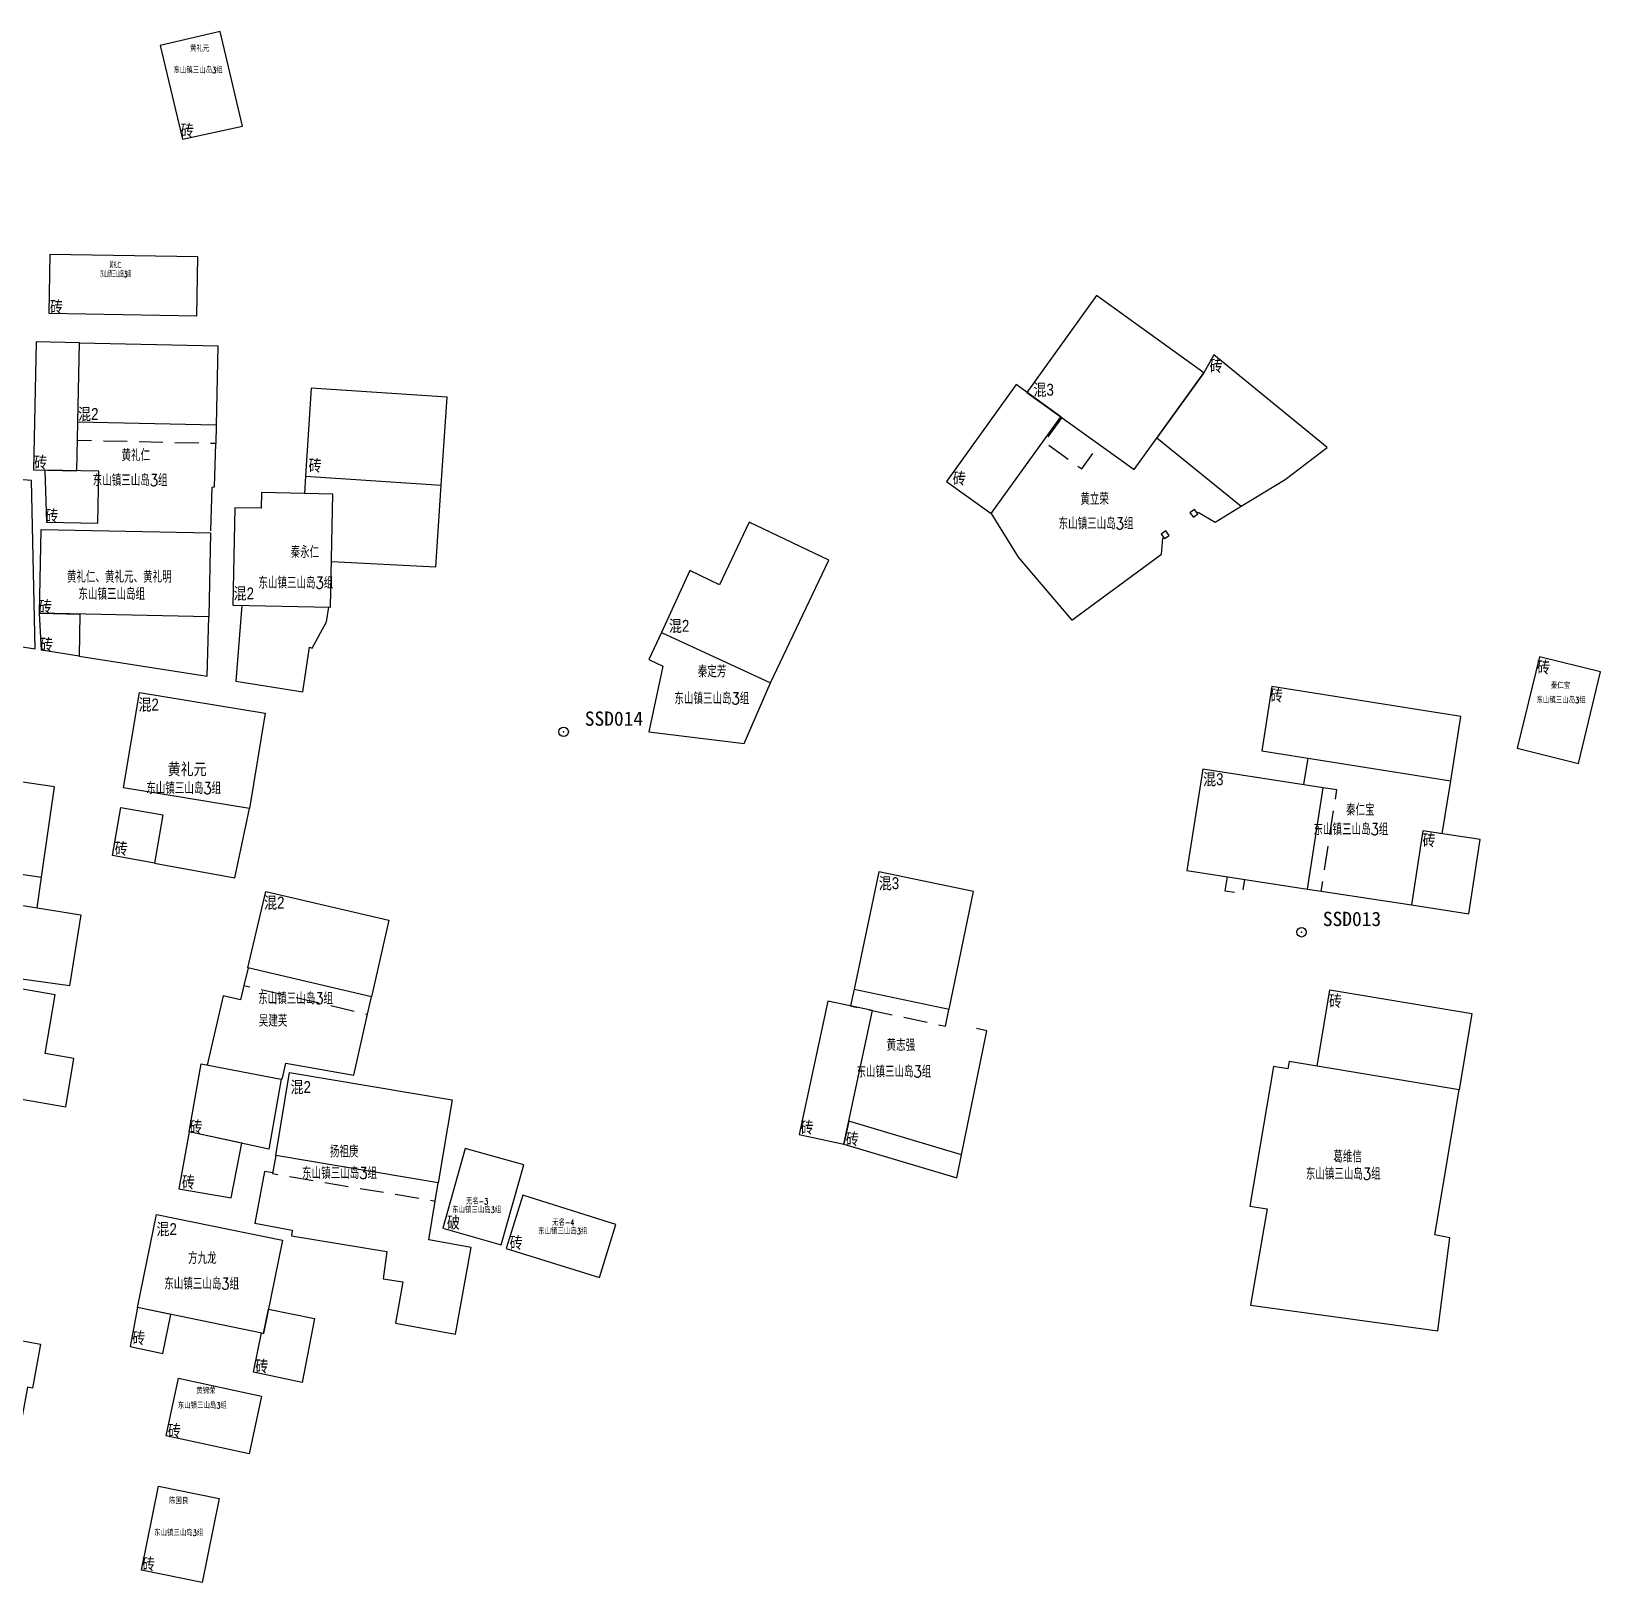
# Model space of a CAD drawing. Header units: millimetres. Extents: x 21943 to 23516, y 12107 to 14027.
# Drawn here: x 22288.9 to 22420.8, y 13202.4 to 13332.7 of the extents above; entities that cross this region are included whole.
import ezdxf
from ezdxf.enums import TextEntityAlignment as Align

# ---------------------------------------------------------------- set-up
doc = ezdxf.new("R2010")
doc.units = ezdxf.units.MM
doc.linetypes.add('X5', pattern=[3, 2, -1])
doc.linetypes.add('X6', pattern=[4, 2, -2])
for name, color, linetype in [('$TD_AUDIT_GENERATED_(2B2)', 221, 'Continuous'), ('$TD_AUDIT_GENERATED_(2B3)', 4, 'X6'), ('$TD_AUDIT_GENERATED_(2B4)', 7, 'wq'), ('$TD_AUDIT_GENERATED_(2B5)', 2, 'Continuous'), ('$TD_AUDIT_GENERATED_(2B7)', 7, 'Continuous'), ('$TD_AUDIT_GENERATED_(2C2)', 7, 'Continuous'), ('KZD', 1, 'Continuous')]:
    doc.layers.add(name, color=color, linetype=linetype)
doc.styles.add('$TD_AUDIT_GENERATED_(2CC)', font='simhei.ttf')
doc.styles.add('HZ', font='rs.shx', dxfattribs={"width": 0.8, "bigfont": 'hztxt.shx'})
doc.styles.get("Standard").update_dxf_attribs({"font": 'arial.ttf'})
doc.linetypes.add('443', pattern='A,9.4,[169,AAA.SHX,S=1,R=0,X=0,Y=0.15],0.6', length=10)
doc.linetypes.add('wq', pattern='A,5.4,[169,AAA.SHX,S=1,R=0,X=0,Y=-1.15],0.6', length=6)

# ---------------------------------------------------------------- blocks, each defined once
blk = doc.blocks.new('gc117')
blk.add_circle((0, 0), 0.8)
blk.add_point((0, 0))

msp = doc.modelspace()

# ---------------------------------------------------------------- linework, layer by layer
at = {"layer": '$TD_AUDIT_GENERATED_(2B2)', "linetype": 'Continuous', "flags": 128}
for points in [[(22383.48, 13298.51), (22390.57, 13292.78), (22394.27, 13295.01), (22397.79, 13297.71), (22388.27, 13305.5), (22387.42, 13303.99)], [(22306.03, 13292.65), (22305.87, 13284.47), (22314.08, 13284.3), (22314.27, 13293.8), (22308.28, 13293.92), (22308.25, 13292.61)], [(22341.86, 13282.18), (22351.03, 13277.94), (22355.92, 13288.26), (22349.24, 13291.43), (22346.75, 13286.19), (22344.25, 13287.37)], [(22278.01, 13257.7), (22282.34, 13257.23), (22283.13, 13262.61), (22289.79, 13261.64), (22290.9, 13269.21), (22283.22, 13270.33), (22282.8, 13267.5), (22282.3, 13267.57), (22281.47, 13261.89), (22279.76, 13262.14), (22279.71, 13261.78), (22278.48, 13261.97)], [(22282.16, 13248.21), (22288.15, 13247.22), (22287.47, 13243.1), (22291.85, 13242.34), (22292.52, 13246.4), (22290.1, 13246.81), (22290.94, 13251.74), (22282.99, 13253.11)], [(22308.86, 13225.36), (22312.73, 13224.56), (22311.68, 13219.18), (22307.6, 13220.06), (22308.27, 13223.35), (22308.44, 13223.31)], [(22285.28, 13223.23), (22289.72, 13222.42), (22289.04, 13218.71), (22288.62, 13218.79), (22287.99, 13215.26), (22287.95, 13215.27), (22286.71, 13211.04), (22284.64, 13211.33), (22284.23, 13215.95), (22283.96, 13216)]]:
    msp.add_lwpolyline(points, close=True, dxfattribs=at)
at = {"layer": '$TD_AUDIT_GENERATED_(2B2)', "linetype": 'Continuous'}
for points in [[(22299.78, 13331.47), (22301.64, 13323.59), (22306.68, 13324.69), (22304.8, 13332.65)], [(22290.5, 13313.91), (22290.42, 13308.98), (22302.85, 13308.78), (22302.92, 13313.72)], [(22372.56, 13302.34), (22381.57, 13295.86), (22387.42, 13303.99), (22378.42, 13310.48)], [(22289.35, 13306.57), (22289.12, 13295.83), (22292.76, 13295.75), (22292.99, 13306.49)], [(22292.99, 13306.49), (22304.62, 13306.24), (22304.48, 13299.59), (22292.85, 13299.84)], [(22365.82, 13294.86), (22369.57, 13292.17), (22375.41, 13300.29), (22371.66, 13302.99)], [(22312.46, 13302.68), (22311.97, 13295.3), (22323.38, 13294.55), (22323.87, 13301.93)], [(22290.09, 13295.81), (22290.21, 13291.45), (22294.53, 13291.36), (22294.62, 13295.71)], [(22289.78, 13290.83), (22303.99, 13290.55), (22303.85, 13283.5), (22289.63, 13283.79)], [(22293.03, 13283.72), (22292.96, 13280.19), (22289.79, 13280.69), (22289.63, 13283.79)], [(22415.62, 13280.13), (22413.74, 13272.47), (22418.88, 13271.18), (22420.75, 13278.86)], [(22298.02, 13277.13), (22308.59, 13275.39), (22307.28, 13267.38), (22296.7, 13269.12)], [(22392.29, 13272.24), (22408.16, 13269.71), (22409.02, 13275.11), (22393.15, 13277.64)], [(22386.01, 13262.19), (22396.13, 13260.62), (22397.45, 13269.14), (22387.33, 13270.71)], [(22296.45, 13267.48), (22300, 13266.87), (22299.3, 13262.79), (22295.76, 13263.44)], [(22405.82, 13265.52), (22404.87, 13259.3), (22409.68, 13258.56), (22410.63, 13264.79)], [(22358.06, 13252.22), (22366.03, 13250.55), (22368.09, 13260.41), (22360.12, 13262.08)], [(22287.71, 13259.33), (22293.11, 13258.45), (22292.14, 13252.51), (22286.73, 13253.27)], [(22308.64, 13260.43), (22318.98, 13258.02), (22317.53, 13251.58), (22307.14, 13254)], [(22396.94, 13245.75), (22398, 13252.17), (22409.93, 13250.19), (22408.87, 13243.77)], [(22353.45, 13240.01), (22357.19, 13239.21), (22359.59, 13250.42), (22355.84, 13251.22)], [(22303.2, 13245.95), (22309.92, 13244.65), (22308.9, 13238.79), (22302.19, 13240.23)], [(22310.64, 13245.23), (22324.3, 13242.93), (22323.12, 13235.96), (22309.47, 13238.26)], [(22357.19, 13239.21), (22366.67, 13236.39), (22367.07, 13238.32), (22357.6, 13241.14)], [(22301.33, 13235.45), (22305.74, 13234.71), (22306.62, 13239.28), (22302.19, 13240.23)], [(22323.5, 13232.15), (22328.42, 13230.76), (22330.31, 13237.47), (22325.39, 13238.85)], [(22328.83, 13230.45), (22336.66, 13228.01), (22338.05, 13232.47), (22330.22, 13234.91)], [(22299.45, 13233.31), (22310.04, 13231.15), (22308.44, 13223.31), (22297.85, 13225.48)], [(22297.85, 13225.48), (22297.25, 13222.2), (22299.99, 13221.63), (22300.65, 13224.9)], [(22301.31, 13219.56), (22308.28, 13218.04), (22307.23, 13213.21), (22300.26, 13214.72)], [(22299.63, 13210.49), (22304.72, 13209.45), (22303.28, 13202.38), (22298.19, 13203.42)]]:
    msp.add_3dface(points, dxfattribs=at)
at = {"layer": '$TD_AUDIT_GENERATED_(2B2)', "color": 6, "linetype": 'Continuous'}
for points in [[(22386.26, 13292.23), (22386.56, 13291.85), (22386.92, 13292.14), (22386.63, 13292.51)], [(22383.85, 13290.43), (22384.12, 13290.06), (22384.5, 13290.33), (22384.23, 13290.7)]]:
    msp.add_3dface(points, dxfattribs=at)
at = {"layer": '$TD_AUDIT_GENERATED_(2B3)', "color": 4, "linetype": 'X5', "flags": 128}
for points in [[(22375.49, 13300.23), (22374.02, 13298.18), (22377.18, 13295.91), (22378.65, 13297.95)], [(22304.48, 13299.59), (22304.45, 13298.04), (22292.81, 13298.29), (22292.85, 13299.84)], [(22396.13, 13260.62), (22397.28, 13260.44), (22398.6, 13268.97), (22397.45, 13269.14)], [(22389.38, 13261.66), (22389.2, 13260.49), (22390.68, 13260.26), (22390.86, 13261.43)], [(22307.15, 13254), (22306.8, 13252.54), (22317.19, 13250.12), (22317.53, 13251.58)], [(22358.06, 13252.22), (22357.76, 13250.81), (22365.73, 13249.11), (22366.03, 13250.55)], [(22309.47, 13238.26), (22309.21, 13236.73), (22322.87, 13234.43), (22323.12, 13235.96)]]:
    msp.add_lwpolyline(points, dxfattribs=at)
at = {"layer": '$TD_AUDIT_GENERATED_(2B4)', "linetype": 'wq', "flags": 128}
for points in [[(22304.02, 13290.72), (22304.12, 13294.39), (22304.34, 13294.4), (22304.45, 13298.04)], [(22265.88, 13288.65), (22265.51, 13283.59), (22281.12, 13282.37), (22281.09, 13282.05), (22289.26, 13280.81), (22288.96, 13294.94), (22281.09, 13295.55)], [(22311.97, 13295.3), (22311.89, 13293.84)], [(22314.17, 13288.14), (22322.93, 13287.7), (22323.38, 13294.55)], [(22386.86, 13292.21), (22386.94, 13292.27), (22388.37, 13291.44), (22390.57, 13292.78)], [(22369.57, 13292.17), (22371.83, 13288.51), (22376.34, 13283.2), (22383.86, 13288.74), (22383.99, 13290.09), (22384.06, 13290.14)], [(22306.63, 13284.45), (22306.11, 13278.08), (22311.74, 13277.2), (22312.3, 13280.95), (22312.52, 13280.85), (22313.75, 13283.07), (22313.94, 13284.31)], [(22292.96, 13280.19), (22303.71, 13278.52), (22303.85, 13283.5)], [(22341.86, 13282.18), (22340.82, 13279.91), (22341.98, 13279.36), (22340.82, 13273.83), (22348.81, 13272.85), (22351.03, 13277.94)], [(22396.15, 13271.62), (22395.8, 13269.4)], [(22407.45, 13265.27), (22408.16, 13269.71)], [(22299.3, 13262.79), (22306.05, 13261.56), (22307.28, 13267.38)], [(22289.44, 13259.05), (22289.79, 13261.64)], [(22397.28, 13260.44), (22404.87, 13259.3)], [(22306.8, 13252.54), (22306.51, 13251.33), (22305.07, 13251.66), (22303.7, 13245.85)], [(22309.92, 13244.65), (22310.03, 13244.76), (22310.32, 13246.02), (22316.04, 13244.99), (22317.19, 13250.12)], [(22367.07, 13238.32), (22369.21, 13248.71), (22368.32, 13248.92)], [(22396.94, 13245.76), (22394.59, 13246.15), (22394.48, 13245.52), (22393.29, 13245.72), (22391.28, 13234), (22392.74, 13233.76), (22391.35, 13225.68), (22407.09, 13223.53), (22408.08, 13231.33), (22406.83, 13231.58), (22408.87, 13243.77)], [(22309.23, 13236.8), (22308.52, 13236.92), (22307.71, 13232.57), (22310.86, 13231.99), (22310.79, 13231.5), (22318.81, 13230.19), (22318.49, 13227.89), (22320.14, 13227.63), (22319.52, 13224.16), (22324.57, 13223.26), (22325.9, 13230.54), (22322.33, 13231.18), (22322.87, 13234.43)]]:
    msp.add_lwpolyline(points, dxfattribs=at)

# ---------------------------------------------------------------- block references
at = {"layer": 'KZD', "linetype": 'Continuous', "xscale": 0.5, "yscale": 0.5}
for p in [(22333.65, 13273.83), (22395.63, 13257)]:
    msp.add_blockref('gc117', p, dxfattribs=at)

# ---------------------------------------------------------------- texts
at = {"layer": '$TD_AUDIT_GENERATED_(2B5)', "linetype": '443', "width": 0.8}
for s, p in [('\\M+5D7A9', (22302.04, 13324.34)), ('\\M+5D7A9', (22291.06, 13309.52)), ('\\M+5D7A9', (22388.45, 13304.57)), ('\\M+5BBEC3', (22373.97, 13302.56)), ('\\M+5BBEC2', (22293.73, 13300.52)), ('\\M+5D7A9', (22289.73, 13296.46)), ('\\M+5D7A9', (22312.78, 13296.19)), ('\\M+5D7A9', (22366.89, 13295.11)), ('\\M+5D7A9', (22290.67, 13291.98)), ('\\M+5BBEC2', (22306.79, 13285.45)), ('\\M+5D7A9', (22290.12, 13284.33)), ('\\M+5BBEC2', (22343.35, 13282.73)), ('\\M+5D7A9', (22290.23, 13281.16)), ('\\M+5D7A9', (22415.96, 13279.26)), ('\\M+5BBEC2', (22298.8, 13276.12)), ('\\M+5D7A9', (22393.53, 13276.9)), ('\\M+5BBEC3', (22388.22, 13269.85)), ('\\M+5D7A9', (22296.5, 13264.03)), ('\\M+5D7A9', (22406.34, 13264.73)), ('\\M+5BBEC3', (22360.98, 13261.12)), ('\\M+5BBEC2', (22309.35, 13259.49)), ('\\M+5D7A9', (22398.48, 13251.23)), ('\\M+5BBEC2', (22311.57, 13244)), ('\\M+5D7A9', (22302.77, 13240.65)), ('\\M+5D7A9', (22354.1, 13240.61)), ('\\M+5D7A9', (22357.9, 13239.64)), ('\\M+5D7A9', (22302.14, 13236.02)), ('\\M+5C6C6', (22324.4, 13232.63)), ('\\M+5BBEC2', (22300.31, 13232.07)), ('\\M+5D7A9', (22329.67, 13230.93)), ('\\M+5D7A9', (22297.96, 13222.93)), ('\\M+5D7A9', (22308.3, 13220.56)), ('\\M+5D7A9', (22300.96, 13215.14)), ('\\M+5D7A9', (22298.79, 13203.95))]:
    msp.add_text(s, height=1, dxfattribs=at).set_placement(p, align=Align.MIDDLE_CENTER)
at = {"layer": '$TD_AUDIT_GENERATED_(2B7)', "linetype": 'Continuous', "style": 'HZ'}
for s, height, width, p in [('\\M+5BBC6\\M+5C0F1\\M+5D4AA', 0.5, 0.8, (22303.08, 13331.21)), ('\\M+5BBC6\\M+5C0F1\\M+5C8CA', 0.5, 0.5, (22296.01, 13313.03)), ('\\M+5BBC6\\M+5C0F1\\M+5C8CA', 1, 0.8, (22297.72, 13297.06)), ('\\M+5BBC6\\M+5C1A2\\M+5C8D9', 1, 0.8, (22378.25, 13293.39)), ('\\M+5C7D8\\M+5D3C0\\M+5C8CA', 1, 0.8, (22311.92, 13288.93)), ('\\M+5BBC6\\M+5C0F1\\M+5C8CA\\M+5A1A2\\M+5BBC6\\M+5C0F1\\M+5D4AA\\M+5A1A2\\M+5BBC6\\M+5C0F1\\M+5C3F7', 1, 0.8, (22296.33, 13286.85)), ('\\M+5C7D8\\M+5B6A8\\M+5B7BC', 1, 0.8, (22346.12, 13278.9)), ('\\M+5C7D8\\M+5C8CA\\M+5B1A6', 0.5, 0.8, (22417.38, 13277.71)), ('\\M+5C7D8\\M+5C8CA\\M+5B1A6', 1, 0.8, (22400.57, 13267.29)), ('\\M+5CEE2\\M+5BDA8\\M+5DCBD', 1, 0.8, (22309.25, 13249.57)), ('\\M+5BBC6\\M+5D6BE\\M+5C7BF', 1, 0.8, (22361.98, 13247.53)), ('\\M+5D1EF\\M+5D7E6\\M+5B8FD', 1, 0.8, (22315.22, 13238.59)), ('\\M+5B8F0\\M+5CEAC\\M+5D0C5', 1, 0.8, (22399.5, 13238.16)), ('\\M+5CEDE\\M+5C3FB-3', 0.5, 0.8, (22326.38, 13234.4)), ('\\M+5CEDE\\M+5C3FB-4', 0.5, 0.8, (22333.62, 13232.62)), ('\\M+5B7BD\\M+5BEC5\\M+5C1FA', 1, 0.8, (22303.31, 13229.64)), ('\\M+5BBC6\\M+5BDF5\\M+5C8D9', 0.5, 0.8, (22303.61, 13218.49)), ('\\M+5B3C2\\M+5B9FA\\M+5C1BC', 0.5, 0.8, (22301.32, 13209.25))]:
    msp.add_text(s, height=height, dxfattribs=dict(at, width=width)).set_placement(p, align=Align.MIDDLE_CENTER)
at = {"layer": '$TD_AUDIT_GENERATED_(2B7)', "color": 7, "linetype": '443', "width": 0.8}
msp.add_text('\\M+5BBC6\\M+5C0F1\\M+5D4AA', height=1, dxfattribs=at).set_placement((22302.03, 13270.7), align=Align.MIDDLE_CENTER)
at = {"layer": '$TD_AUDIT_GENERATED_(2C2)', "linetype": 'Continuous', "style": 'HZ'}
for s, height, width, p in [('\\M+5B6AB\\M+5C9BD\\M+5D5F2\\M+5C8FD\\M+5C9BD\\M+5B5BA3\\M+5D7E9', 0.5, 0.8, (22302.95, 13329.4)), ('\\M+5B6AB\\M+5C9BD\\M+5D5F2\\M+5C8FD\\M+5C9BD\\M+5B5BA3\\M+5D7E9', 0.5, 0.5, (22296.02, 13312.26)), ('\\M+5B6AB\\M+5C9BD\\M+5D5F2\\M+5C8FD\\M+5C9BD\\M+5B5BA3\\M+5D7E9', 1, 0.8, (22297.24, 13294.96)), ('\\M+5B6AB\\M+5C9BD\\M+5D5F2\\M+5C8FD\\M+5C9BD\\M+5B5BA3\\M+5D7E9', 1, 0.8, (22378.37, 13291.33)), ('\\M+5B6AB\\M+5C9BD\\M+5D5F2\\M+5C8FD\\M+5C9BD\\M+5B5BA3\\M+5D7E9', 1, 0.8, (22311.16, 13286.35)), ('\\M+5B6AB\\M+5C9BD\\M+5D5F2\\M+5C8FD\\M+5C9BD\\M+5B5BA\\M+5D7E9', 1, 0.8, (22295.7, 13285.41)), ('\\M+5B6AB\\M+5C9BD\\M+5D5F2\\M+5C8FD\\M+5C9BD\\M+5B5BA3\\M+5D7E9', 1, 0.8, (22346.1, 13276.64)), ('\\M+5B6AB\\M+5C9BD\\M+5D5F2\\M+5C8FD\\M+5C9BD\\M+5B5BA3\\M+5D7E9', 0.5, 0.8, (22417.43, 13276.49)), ('\\M+5B6AB\\M+5C9BD\\M+5D5F2\\M+5C8FD\\M+5C9BD\\M+5B5BA3\\M+5D7E9', 1, 0.8, (22301.74, 13269.1)), ('\\M+5B6AB\\M+5C9BD\\M+5D5F2\\M+5C8FD\\M+5C9BD\\M+5B5BA3\\M+5D7E9', 1, 0.8, (22399.78, 13265.65)), ('\\M+5B6AB\\M+5C9BD\\M+5D5F2\\M+5C8FD\\M+5C9BD\\M+5B5BA3\\M+5D7E9', 1, 0.8, (22311.14, 13251.45)), ('\\M+5B6AB\\M+5C9BD\\M+5D5F2\\M+5C8FD\\M+5C9BD\\M+5B5BA3\\M+5D7E9', 1, 0.8, (22361.39, 13245.3)), ('\\M+5B6AB\\M+5C9BD\\M+5D5F2\\M+5C8FD\\M+5C9BD\\M+5B5BA3\\M+5D7E9', 1, 0.8, (22314.83, 13236.78)), ('\\M+5B6AB\\M+5C9BD\\M+5D5F2\\M+5C8FD\\M+5C9BD\\M+5B5BA3\\M+5D7E9', 1, 0.8, (22399.13, 13236.72)), ('\\M+5B6AB\\M+5C9BD\\M+5D5F2\\M+5C8FD\\M+5C9BD\\M+5B5BA3\\M+5D7E9', 0.5, 0.8, (22326.35, 13233.68)), ('\\M+5B6AB\\M+5C9BD\\M+5D5F2\\M+5C8FD\\M+5C9BD\\M+5B5BA3\\M+5D7E9', 0.5, 0.8, (22333.58, 13231.89)), ('\\M+5B6AB\\M+5C9BD\\M+5D5F2\\M+5C8FD\\M+5C9BD\\M+5B5BA3\\M+5D7E9', 1, 0.8, (22303.25, 13227.49)), ('\\M+5B6AB\\M+5C9BD\\M+5D5F2\\M+5C8FD\\M+5C9BD\\M+5B5BA3\\M+5D7E9', 0.5, 0.8, (22303.31, 13217.25)), ('\\M+5B6AB\\M+5C9BD\\M+5D5F2\\M+5C8FD\\M+5C9BD\\M+5B5BA3\\M+5D7E9', 0.5, 0.8, (22301.32, 13206.56))]:
    msp.add_text(s, height=height, dxfattribs=dict(at, width=width)).set_placement(p, align=Align.MIDDLE_CENTER)
at = {"layer": 'KZD', "linetype": 'Continuous', "char_height": 1.2, "attachment_point": 5, "line_spacing_factor": 0.722892, "style": '$TD_AUDIT_GENERATED_(2CC)'}
for s, insert in [('\\fSimHei|b0|i0|c134|p54;SSD014', (22337.88, 13274.93)), ('\\fSimHei|b0|i0|c134|p54;SSD013', (22399.87, 13258.11))]:
    msp.add_mtext(s, dxfattribs=dict(at, insert=insert))

doc.saveas('drawing.dxf')
